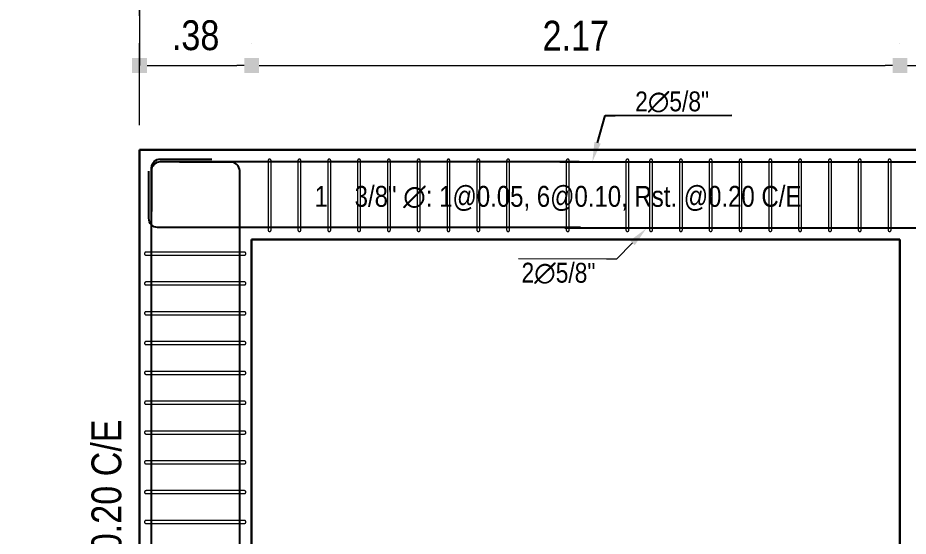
# Model space of a CAD drawing. Header units: millimetres. Extents: x -3570 to 5754, y -12788176 to 1214.
# Drawn here: x 3365.31 to 3368.296, y 1134.893 to 1136.631 of the extents above; entities that cross this region are included whole.
import ezdxf
from ezdxf import colors
from ezdxf.entities.mleader import LeaderData, LeaderLine
from ezdxf.math import Vec2, Vec3

# ---------------------------------------------------------------- set-up
doc = ezdxf.new("R2010")
doc.units = ezdxf.units.MM
doc.linetypes.add('ACAD_ISO04W100', pattern=[30, 24, -3, 0, -3])
for name, color, linetype in [('.D1 cotas', 1, 'Continuous'), ('.D1 Texto', 7, 'Continuous'), ('.N1 Acero Long', 1, 'Continuous'), ('.N1 Muros Altos', 220, 'Continuous')]:
    doc.layers.add(name, color=color, linetype=linetype)
doc.layers.add('.N1 Acero Estribo', color=254, linetype='Continuous', transparency=0.5)
for name, color, linetype, lineweight in [('2_Acero EV', 4, 'ACAD_ISO04W100', 0), ('49. EJES.', 152, 'Continuous', 5), ('TEXTOS', 2, 'Continuous', 20)]:
    doc.layers.add(name, color=color, linetype=linetype, lineweight=lineweight)
doc.styles.add('Anot 2mm', font='ARIALN.TTF', dxfattribs={"height": 0.002})
doc.styles.add('arial narrow', font='ARIALN.TTF')
doc.dimstyles.new('ROMAN50', dxfattribs={"dimtxt": 0.1, "dimasz": 0.05, "dimexe": 0.075, "dimexo": 0.05, "dimgap": 0.05, "dimtad": 2, "dimzin": 4, "dimdsep": 46, "dimtxsty": 'arial narrow', "dimblk": 'BOXFILLED', "dimcen": 0.07, "dimclrd": 142, "dimclre": 142, "dimclrt": 2, "dimaunit": 1, "dimadec": 0, "dimazin": 0, "dimtfac": 1, "dimtix": 1, "dimtmove": 0, "dimatfit": 3, "dimldrblk": 'BOXFILLED', "dimfxl": 0.2, "dimfxlon": 1, "dimtolj": 1, "dimtzin": 0, "dimlwd": 9, "dimlwe": 9, "dimarcsym": 0})

# ---------------------------------------------------------------- blocks, each defined once
blk = doc.blocks.new('*U212')
at = {"layer": '.N1 Muros Altos'}
blk.add_lwpolyline([(-37.677, -27.679), (-43.509, -27.679, 0.426082), (-43.626, -27.802), (-43.626, -28.538)], format="xyb", dxfattribs=at)
blk = doc.blocks.new('*U213')
at = {"layer": '.N1 Muros Altos'}
blk.add_lwpolyline([(-37.638, -27.679), (-43.509, -27.679, 0.426082), (-43.626, -27.802), (-43.626, -28.385)], format="xyb", dxfattribs=at)
blk = doc.blocks.new('*U211')
at = {"layer": '.N1 Muros Altos'}
blk.add_lwpolyline([(-37.89, -27.679), (-43.509, -27.679, 0.426082), (-43.626, -27.802), (-43.626, -28.346)], format="xyb", dxfattribs=at)
blk = doc.blocks.new('*U210')
at = {"layer": '.N1 Muros Altos'}
blk.add_lwpolyline([(-37.836, -27.679), (-43.509, -27.679, 0.426082), (-43.626, -27.802), (-43.626, -28.434)], format="xyb", dxfattribs=at)
blk = doc.blocks.new('*U125')
at = {"layer": '.N1 Muros Altos'}
blk.add_lwpolyline([(-27.164, -27.679), (-43.509, -27.679, 0.426082), (-43.626, -27.802), (-43.626, -28.488)], format="xyb", dxfattribs=at)
blk = doc.blocks.new('*U126')
at = {"layer": '.N1 Muros Altos'}
blk.add_lwpolyline([(-27.164, -27.679), (-43.509, -27.679, 0.426082), (-43.626, -27.802), (-43.626, -28.488)], format="xyb", dxfattribs=at)
blk = doc.blocks.new('*U121')
at = {"layer": '2_Acero EV'}
for p, q in [((235.8822, 110.8199), (235.5522, 110.8199)), ((235.5522, 110.8099), (235.8822, 110.8099))]:
    blk.add_line(p, q, dxfattribs=at)
for centre, start, end in [((235.5522, 110.8149), 90, 270), ((235.8822, 110.8149), 270, 90)]:
    blk.add_arc(centre, 0.005, start, end, dxfattribs=at)
blk = doc.blocks.new('dac')
at = {"color": 6, "lineweight": 40}
blk.add_blockref('*U121', (3122.9497, 1604.2973, -53407144.8079), dxfattribs=at)
blk = doc.blocks.new('*U952')
at = {"color": 3}
blk.add_blockref('dac', (-3358.6669, -1715.1122, 53407144.8079), dxfattribs=at)
blk = doc.blocks.new('*U953')
at = {"color": 0, "linetype": 'ByBlock', "lineweight": -2, "transparency": 16777216}
for p in [(0, 1), (0, 0.9), (0, 0.8), (0, 0.7), (0, 0.6), (0, 0.5), (0, 0.4), (0, 0.3), (0, 0.2), (0, 0.1), (0, 0)]:
    blk.add_blockref('*U952', p, dxfattribs=at)
blk = doc.blocks.new('16230700')
at = {"layer": '.N1 Acero Estribo', "elevation": -6905.0548}
for points in [[(880.3894, 511.641), (880.4716, 511.641, 0.414214), (880.4805, 511.65), (880.4805, 511.7321, 0.414214), (880.4716, 511.741), (880.3894, 511.741, 0.414214), (880.3805, 511.7321), (880.3805, 511.65, 0.414214)], [(880.3894, 511.644), (880.4716, 511.644, 0.414214), (880.4775, 511.65), (880.4775, 511.7321, 0.414214), (880.4716, 511.7381), (880.3894, 511.7381, 0.414214), (880.3834, 511.7321), (880.3834, 511.65, 0.414214)], [(880.4581, 511.7103), (880.4758, 511.7279, 1), (880.4674, 511.7363), (880.4497, 511.7187), (880.4476, 511.7208), (880.4653, 511.7384, -1), (880.4779, 511.7258), (880.4602, 511.7082)]]:
    blk.add_lwpolyline(points, format="xyb", close=True, dxfattribs=at)
blk = doc.blocks.new('SFDSGFDF')
at = {"layer": '.D1 cotas', "rotation": 90}
blk.add_blockref('16230700', (672.108, -1351.7644, 6653.3054), dxfattribs=at)
at = {"layer": '.N1 Acero Long', "color": 2, "insert": (160.3653, -471.3805, 2527.6262), "char_height": 0.1, "width": 2.40083, "attachment_point": 1, "rotation": 90, "style": 'Anot 2mm'}
blk.add_mtext('    3/8" ∅: 1@0.05, 9@0.10, Rst. @0.20 C/E', dxfattribs=at)
blk = doc.blocks.new('_BoxFilled')
at = {"color": 0, "linetype": 'ByBlock', "lineweight": -2}
blk.add_line((-0.5, 0), (-1, 0), dxfattribs=at)
at = {"color": 0, "linetype": 'ByBlock'}
blk.add_solid([(-0.5, 0.5), (0.5, 0.5), (-0.5, -0.5), (0.5, -0.5)], dxfattribs=at)
blk = doc.blocks.new('*D894')
at = {"color": 142, "lineweight": 9, "transparency": 16777216}
for p, q in [((3575.3112, 1147.702), (3575.3112, 1147.702)), ((3575.3862, 1144.4609), (3575.3862, 1147.652)), ((3575.3112, 1144.4109), (3575.3112, 1144.4109))]:
    blk.add_line(p, q, dxfattribs=at)
at = {"layer": 'Defpoints', "color": 0, "lineweight": -2, "transparency": 16777216}
for p in [(3575.3862, 1147.702), (3576.2756, 1147.702, 53410779.867), (3576.3406, 1144.4109, 57367477.8169)]:
    blk.add_point(p, dxfattribs=at)
at = {"color": 142, "lineweight": 9, "transparency": 16777216, "xscale": 0.05, "yscale": 0.05, "zscale": 0.05}
for p, rotation in [((3575.3862, 1147.702), 90), ((3575.3862, 1144.4109), 270)]:
    blk.add_blockref('_BoxFilled', p, dxfattribs=dict(at, rotation=rotation))
at = {"color": 7, "lineweight": 20, "transparency": 16777216, "insert": (3575.2852, 1146.0564), "char_height": 0.1, "attachment_point": 5, "rotation": 90, "style": 'arial narrow'}
blk.add_mtext('\\A1;3.29', dxfattribs=at)
blk = doc.blocks.new('*D895')
at = {"color": 142, "lineweight": 9, "transparency": 16777216}
for p, q in [((3575.8997, 1148.0687), (3575.8997, 1148.3437)), ((3576.2756, 1148.3437), (3576.2756, 1148.3437)), ((3575.9497, 1148.2687), (3576.2256, 1148.2687))]:
    blk.add_line(p, q, dxfattribs=at)
at = {"layer": 'Defpoints', "color": 0, "lineweight": -2, "transparency": 16777216}
for p in [(3576.2756, 1148.2687), (3575.8997, 1146.9723), (3576.2756, 1146.7193, 26280987.4625)]:
    blk.add_point(p, dxfattribs=at)
at = {"color": 142, "lineweight": 9, "transparency": 16777216, "xscale": 0.05, "yscale": 0.05, "zscale": 0.05, "rotation": 180}
blk.add_blockref('_BoxFilled', (3575.8997, 1148.2687), dxfattribs=at)
at = {"color": 142, "lineweight": 9, "transparency": 16777216, "xscale": 0.05, "yscale": 0.05, "zscale": 0.05}
blk.add_blockref('_BoxFilled', (3576.2756, 1148.2687), dxfattribs=at)
at = {"color": 7, "lineweight": 20, "transparency": 16777216, "insert": (3576.0877, 1148.3697), "char_height": 0.1, "attachment_point": 5, "style": 'arial narrow'}
blk.add_mtext('\\A1;.38', dxfattribs=at)
blk = doc.blocks.new('*D896')
at = {"color": 142, "lineweight": 9, "transparency": 16777216}
for p, q in [((3576.2756, 1148.3437), (3576.2756, 1148.3437)), ((3578.4499, 1148.3437), (3578.4499, 1148.3437)), ((3576.3256, 1148.2687), (3578.3999, 1148.2687))]:
    blk.add_line(p, q, dxfattribs=at)
at = {"layer": 'Defpoints', "color": 0, "lineweight": -2, "transparency": 16777216}
for p in [(3578.4499, 1148.2687), (3578.4499, 1146.9741, 26280987.4625), (3576.2756, 1146.7193, 26280987.4625)]:
    blk.add_point(p, dxfattribs=at)
at = {"color": 142, "lineweight": 9, "transparency": 16777216, "xscale": 0.05, "yscale": 0.05, "zscale": 0.05, "rotation": 180}
blk.add_blockref('_BoxFilled', (3576.2756, 1148.2687), dxfattribs=at)
at = {"color": 142, "lineweight": 9, "transparency": 16777216, "xscale": 0.05, "yscale": 0.05, "zscale": 0.05}
blk.add_blockref('_BoxFilled', (3578.4499, 1148.2687), dxfattribs=at)
at = {"color": 7, "lineweight": 20, "transparency": 16777216, "insert": (3577.3627, 1148.3689), "char_height": 0.1, "attachment_point": 5, "style": 'arial narrow'}
blk.add_mtext('\\A1;2.17', dxfattribs=at)
blk = doc.blocks.new('*D897')
at = {"color": 142, "lineweight": 9, "transparency": 16777216}
for p, q in [((3578.4499, 1148.3437), (3578.4499, 1148.3437)), ((3578.8499, 1148.3437), (3578.8499, 1148.3437)), ((3578.4999, 1148.2687), (3578.7999, 1148.2687))]:
    blk.add_line(p, q, dxfattribs=at)
at = {"layer": 'Defpoints', "color": 0, "lineweight": -2, "transparency": 16777216}
for p in [(3578.8499, 1148.2687), (3578.4499, 1147.4902, 26280987.4625), (3578.8499, 1147.4857, 26280987.4625)]:
    blk.add_point(p, dxfattribs=at)
at = {"color": 142, "lineweight": 9, "transparency": 16777216, "xscale": 0.05, "yscale": 0.05, "zscale": 0.05, "rotation": 180}
blk.add_blockref('_BoxFilled', (3578.4499, 1148.2687), dxfattribs=at)
at = {"color": 142, "lineweight": 9, "transparency": 16777216, "xscale": 0.05, "yscale": 0.05, "zscale": 0.05}
blk.add_blockref('_BoxFilled', (3578.8499, 1148.2687), dxfattribs=at)
at = {"color": 7, "lineweight": 20, "transparency": 16777216, "insert": (3578.6499, 1148.3697), "char_height": 0.1, "attachment_point": 5, "style": 'arial narrow'}
blk.add_mtext('\\A1;.40', dxfattribs=at)
blk = doc.blocks.new('*D898')
at = {"color": 142, "lineweight": 9, "transparency": 16777216}
for p, q in [((3575.8997, 1148.4356), (3575.8997, 1148.7106)), ((3578.8499, 1148.4356), (3578.8499, 1148.7106)), ((3575.9497, 1148.6356), (3578.7999, 1148.6356))]:
    blk.add_line(p, q, dxfattribs=at)
at = {"layer": 'Defpoints', "color": 0, "lineweight": -2, "transparency": 16777216}
for p in [(3578.8499, 1148.6356), (3575.8997, 1146.9723), (3578.8499, 1146.9723)]:
    blk.add_point(p, dxfattribs=at)
at = {"color": 142, "lineweight": 9, "transparency": 16777216, "xscale": 0.05, "yscale": 0.05, "zscale": 0.05, "rotation": 180}
blk.add_blockref('_BoxFilled', (3575.8997, 1148.6356), dxfattribs=at)
at = {"color": 142, "lineweight": 9, "transparency": 16777216, "xscale": 0.05, "yscale": 0.05, "zscale": 0.05}
blk.add_blockref('_BoxFilled', (3578.8499, 1148.6356), dxfattribs=at)
at = {"color": 7, "lineweight": 20, "transparency": 16777216, "insert": (3577.3748, 1148.7367), "char_height": 0.1, "attachment_point": 5, "style": 'arial narrow'}
blk.add_mtext('\\A1;2.95', dxfattribs=at)
blk = doc.blocks.new('eje')
at = {"layer": '49. EJES.', "ltscale": 0.01}
for p, q in [((0, 0.9326), (0, 1.1246)), ((-0.0192, 1.0038), (-0.0192, 1.076)), ((0.2392, 0.7838), (0.3114, 0.7838)), ((-0.168, 0.7646), (-0.36, 0.7646)), ((0.168, 0.7646), (0.36, 0.7646)), ((-0.2392, 0.7454), (-0.3114, 0.7454)), ((0, 0.5726), (0, 0.4446)), ((0.0192, 0.5254), (0.0192, 0.4532))]:
    blk.add_line(p, q, dxfattribs=at)
at = {"layer": '49. EJES.'}
blk.add_line((0, 0.4446), (0, -0.1054), dxfattribs=at)
at = {"layer": '49. EJES.', "ltscale": 0.01, "const_width": 0.0144}
for points in [[(-0.0192, 1.0038), (-0.0192, 1.076)], [(0.0192, 1.0038), (0.0192, 1.076)], [(-0.2392, 0.7838), (-0.3114, 0.7838)], [(0.2392, 0.7838), (0.3114, 0.7838)], [(-0.2392, 0.7454), (-0.3114, 0.7454)], [(0.2392, 0.7454), (0.3114, 0.7454)], [(-0.0192, 0.5254), (-0.0192, 0.4532)], [(0.0192, 0.5254), (0.0192, 0.4532)]]:
    blk.add_lwpolyline(points, dxfattribs=at)
at = {"layer": '49. EJES.', "ltscale": 0.01}
blk.add_circle((0, 0.7646), 0.24, dxfattribs=at)
blk = doc.blocks.new('*D901')
at = {"color": 142, "lineweight": 9, "transparency": 16777216}
for p, q in [((3575.3112, 1147.9855), (3575.3112, 1147.9855)), ((3575.3862, 1147.9355), (3575.3862, 1147.7355)), ((3575.3112, 1147.6855), (3575.3112, 1147.6855))]:
    blk.add_line(p, q, dxfattribs=at)
at = {"layer": 'Defpoints', "color": 0, "lineweight": -2, "transparency": 16777216}
for p in [(3575.8998, 1147.9855, 113288149.6666), (3575.3862, 1147.6855), (3576.2756, 1147.6855, 113288149.6666)]:
    blk.add_point(p, dxfattribs=at)
at = {"color": 142, "lineweight": 9, "transparency": 16777216, "xscale": 0.05, "yscale": 0.05, "zscale": 0.05}
for p, rotation in [((3575.3862, 1147.9855), 90), ((3575.3862, 1147.6855), 270)]:
    blk.add_blockref('_BoxFilled', p, dxfattribs=dict(at, rotation=rotation))
at = {"color": 7, "lineweight": 20, "transparency": 16777216, "insert": (3575.2852, 1147.8355), "char_height": 0.1, "attachment_point": 5, "rotation": 90, "style": 'arial narrow'}
blk.add_mtext('\\A1;.30', dxfattribs=at)
blk = doc.blocks.new('*D902')
at = {"color": 142, "lineweight": 9, "transparency": 16777216}
for p, q in [((3575.0792, 1147.9855), (3575.0792, 1147.9855)), ((3575.1542, 1144.4609), (3575.1542, 1147.9355)), ((3575.3542, 1144.4109), (3575.0792, 1144.4109))]:
    blk.add_line(p, q, dxfattribs=at)
at = {"layer": 'Defpoints', "color": 0, "lineweight": -2, "transparency": 16777216}
for p in [(3575.1542, 1147.9855), (3576.2756, 1147.9855, -152919610.7264), (3576.2756, 1144.4109)]:
    blk.add_point(p, dxfattribs=at)
at = {"color": 142, "lineweight": 9, "transparency": 16777216, "xscale": 0.05, "yscale": 0.05, "zscale": 0.05}
for p, rotation in [((3575.1542, 1147.9855), 90), ((3575.1542, 1144.4109), 270)]:
    blk.add_blockref('_BoxFilled', p, dxfattribs=dict(at, rotation=rotation))
at = {"color": 7, "lineweight": 20, "transparency": 16777216, "insert": (3575.0531, 1146.1982), "char_height": 0.1, "attachment_point": 5, "rotation": 90, "style": 'arial narrow'}
blk.add_mtext('\\A1;3.57', dxfattribs=at)
blk = doc.blocks.new('GET')
at = {"layer": '.D1 cotas', "linetype": 'ByBlock', "lineweight": -2}
blk.add_line((2809.3155, 1873.786, -42604537.8867), (2809.3495, 1873.7853, -42604537.8867), dxfattribs=at)
at = {"layer": '.D1 cotas', "linetype": 'ByBlock', "lineweight": -2, "elevation": -42604537.8867}
for points in [[(2809.2615, 1873.7323), (2809.3155, 1873.786)], [(2809.3495, 1873.7853), (2809.6446, 1873.7786)]]:
    blk.add_lwpolyline(points, dxfattribs=at)
at = {"layer": '.D1 cotas'}
blk.add_solid([(2809.2694, 1873.7244, -42604537.8867), (2809.2143, 1873.6853, -42604537.8867), (2809.2537, 1873.7402, -42604537.8867)], dxfattribs=at)
blk = doc.blocks.new('*D903')
at = {"color": 142, "lineweight": 9, "transparency": 16777216}
for p, q in [((3574.8471, 1147.9855), (3574.8471, 1147.9855)), ((3574.9221, 1147.9355), (3574.9221, 1142.4609)), ((3574.8471, 1142.4109), (3574.8471, 1142.4109))]:
    blk.add_line(p, q, dxfattribs=at)
at = {"layer": 'Defpoints', "color": 0, "lineweight": -2, "transparency": 16777216}
for p in [(3575.8998, 1147.9855, 98897044.1993), (3574.9221, 1142.4109), (3575.8998, 1142.4109, 98897044.1993)]:
    blk.add_point(p, dxfattribs=at)
at = {"color": 142, "lineweight": 9, "transparency": 16777216, "xscale": 0.05, "yscale": 0.05, "zscale": 0.05}
for p, rotation in [((3574.9221, 1147.9855), 90), ((3574.9221, 1142.4109), 270)]:
    blk.add_blockref('_BoxFilled', p, dxfattribs=dict(at, rotation=rotation))
at = {"color": 7, "lineweight": 20, "transparency": 16777216, "insert": (3574.8212, 1145.1982), "char_height": 0.1, "attachment_point": 5, "rotation": 90, "style": 'arial narrow'}
blk.add_mtext('\\A1;5.57', dxfattribs=at)
blk = doc.blocks.new('*U577')
at = {"layer": '2_Acero EV'}
for p, q in [((236.0763, 110.8199), (235.8438, 110.8199)), ((235.8438, 110.8099), (236.0763, 110.8099))]:
    blk.add_line(p, q, dxfattribs=at)
for centre, start, end in [((235.8438, 110.8149), 90, 270), ((236.0763, 110.8149), 270, 90)]:
    blk.add_arc(centre, 0.005, start, end, dxfattribs=at)
blk = doc.blocks.new('*U970')
at = {"color": 6, "lineweight": 40, "rotation": 270}
blk.add_blockref('*U577', (-110.8149, 235.96), dxfattribs=at)
blk = doc.blocks.new('*U940')
at = {"color": 0, "linetype": 'ByBlock', "lineweight": -2, "transparency": 16777216}
for p in [(0, 0), (0.1, 0), (0.2, 0), (0.3, 0), (0.4, 0), (0.5, 0), (0.6, 0), (0.7, 0), (0.8, 0)]:
    blk.add_blockref('*U970', p, dxfattribs=at)
blk = doc.blocks.new('*U941')
at = {"color": 6, "lineweight": 40, "rotation": 270}
blk.add_blockref('*U577', (-110.8149, 235.96), dxfattribs=at)
blk = doc.blocks.new('*U942')
at = {"color": 0, "linetype": 'ByBlock', "lineweight": -2, "transparency": 16777216}
for p in [(0, 0), (0.1, 0), (0.2, 0), (0.3, 0), (0.4, 0), (0.5, 0), (0.6, 0), (0.7, 0), (0.8, 0)]:
    blk.add_blockref('*U941', p, dxfattribs=at)
blk = doc.blocks.new('*U936')
at = {"color": 6, "lineweight": 40, "rotation": 270}
blk.add_blockref('*U577', (-110.8149, 235.96), dxfattribs=at)
blk = doc.blocks.new('*U937')
at = {"color": 0, "linetype": 'ByBlock', "lineweight": -2, "transparency": 16777216}
for p in [(0, 0), (0.2, 0), (0.4, 0)]:
    blk.add_blockref('*U936', p, dxfattribs=at)
blk = doc.blocks.new('c2')
at = {"color": 5, "lineweight": 30}
for p, q in [((3578.8499, 1147.9855, -107424044.4073), (3575.8998, 1147.9855, -107424044.4073)), ((3575.8998, 1147.9855, 158783715.9857), (3575.8998, 1147.5855, -107424044.4073)), ((3575.8998, 1147.9855, 45495566.3191), (3575.8998, 1142.4109, 45495566.3191)), ((3576.2756, 1147.6855, 45495566.3191), (3576.2756, 1143.1109, 45495566.3191)), ((3578.4499, 1147.6855, 158783715.9857), (3576.2756, 1147.6855, 158783715.9857)), ((3578.4499, 1147.6855, 45495566.3191), (3578.4499, 1143.1109, 45495566.3191))]:
    blk.add_line(p, q, dxfattribs=at)
at = {"layer": '.N1 Muros Altos', "xscale": 0.25, "yscale": 0.25, "zscale": 0.25}
blk.add_blockref('*U211', (3586.8461, 1154.8653, 105370517.1696), dxfattribs=at)
at = {"layer": '.N1 Muros Altos', "xscale": -0.25, "yscale": 0.25, "zscale": 0.25, "rotation": 180}
blk.add_blockref('*U210', (3586.8377, 1140.8058, 158783715.9857), dxfattribs=at)
at = {"zscale": 0.25}
for name, p, xscale, yscale, rotation in [('*U125', (3569.02, 1137.0486, 45495566.3191), -0.2500000000000009, 0.2500000000000009, 90), ('*U126', (3583.1553, 1137.0384, 45495566.3191), 0.25, 0.25, 270), ('*U212', (3567.9071, 1140.8049, 158783715.9857), 0.25, 0.25, 180)]:
    blk.add_blockref(name, p, dxfattribs=dict(at, xscale=xscale, yscale=yscale, rotation=rotation))
at = {"color": 244, "lineweight": 30, "true_color": 0x991b1e}
for name, p in [('*U940', (3576.3358, 1147.8335, 25679835.7892)), ('*U937', (3577.1358, 1147.8335, 25679835.7892)), ('*U942', (3577.6151, 1147.8335, 25679835.7892))]:
    blk.add_blockref(name, p, dxfattribs=at)
at = {"xscale": -0.25, "yscale": 0.25, "zscale": 0.25}
blk.add_blockref('*U213', (3567.8992, 1154.8652, 51965791.548), dxfattribs=at)
at = {"color": 3, "lineweight": 20, "rotation": 181.1700804629307}
blk.add_blockref('GET', (6347.9661, 3078.3816, 173490795.7368), dxfattribs=at)
at = {"color": 3}
blk.add_blockref('*U953', (3576.0864, 1146.6378, 98904528.5379), dxfattribs=at)
at = {"color": 7, "lineweight": 20, "true_color": 0xffffff}
blk.add_blockref('SFDSGFDF', (3415.3732, 1616.2006, 45495567.2683), dxfattribs=at)
at = {"layer": 'TEXTOS', "linetype": 'ACAD_ISO04W100', "xscale": -1}
blk.add_blockref('eje', (3575.8997, 1148.3741, 19214578.8567), dxfattribs=at)
at = {"layer": '.D1 cotas', "color": 7, "insert": (3577.4287, 1147.6068, 184293402.4208), "char_height": 0.06667, "attachment_point": 3, "rotation": 359.8718, "style": 'Anot 2mm'}
blk.add_mtext('2∅5/8"', dxfattribs=at)
at = {"layer": '.D1 Texto', "insert": (3576.4869, 1147.865, 158778492.925), "char_height": 0.070196, "width": 1.685444, "attachment_point": 1, "style": 'Anot 2mm'}
blk.add_mtext('1    3/8" ∅: 1@0.05, 6@0.10, Rst. @0.20 C/E', dxfattribs=at)
at = {"color": 6, "lineweight": 20}
for base, p1, p2, picture, middle in [((3578.8499, 1148.6356, 19214578.8567), (3575.8997, 1146.9723, 19214578.8567), (3578.8499, 1146.9723, 19214578.8567), '*D898', (3577.3748, 1148.7367, 19214578.8567)), ((3576.2756, 1148.2687, 19214578.8567), (3575.8997, 1146.9723, 19214578.8567), (3576.2756, 1146.7193, 45495566.3191), '*D895', (3576.0877, 1148.3697, 19214578.8567)), ((3578.4499, 1148.2687, 19214578.8567), (3576.2756, 1146.7193, 45495566.3191), (3578.4499, 1146.9741, 45495566.3191), '*D896', (3577.3627, 1148.3689, 19214578.8567)), ((3578.8499, 1148.2687, 19214578.8567), (3578.4499, 1147.4902, 45495566.3191), (3578.8499, 1147.4857, 45495566.3191), '*D897', (3578.6499, 1148.3697, 19214578.8567))]:
    dim = blk.add_linear_dim(base=base, p1=p1, p2=p2, dimstyle='ROMAN50', override={"dimclrt": 7}, dxfattribs=at)
    dim.commit()
    dim.dimension.update_dxf_attribs({"geometry": picture, "text_midpoint": middle})
for base, p1, p2, picture, middle in [((3574.9221, 1142.4109, -53401477.8802), (3575.8998, 1147.9855, 45495566.3191), (3575.8998, 1142.4109, 45495566.3191), '*D903', (3574.8212, 1145.1982, -53401477.8802)), ((3575.1542, 1147.9855, 45495566.3191), (3576.2756, 1144.4109, 45495566.3191), (3576.2756, 1147.9855, -107424044.4073), '*D902', (3575.0531, 1146.1982, 45495566.3191)), ((3575.3862, 1147.6855, 45495566.3191), (3575.8998, 1147.9855, 158783715.9857), (3576.2756, 1147.6855, 158783715.9857), '*D901', (3575.2852, 1147.8355, 45495566.3191)), ((3575.3862, 1147.702, -7915213.5479), (3576.3406, 1144.4109, 49452264.269), (3576.2756, 1147.702, 45495566.3191), '*D894', (3575.2852, 1146.0564, -7915213.5479))]:
    dim = blk.add_linear_dim(base=base, p1=p1, p2=p2, angle=90, dimstyle='ROMAN50', override={"dimclrt": 7}, dxfattribs=at)
    dim.commit()
    dim.dimension.update_dxf_attribs({"geometry": picture, "text_midpoint": middle})
at = {"layer": '.D1 cotas'}
ml = blk.add_multileader_mtext('Standard', dxfattribs=at)
ml.set_content('2∅5/8"', color=7, style='Anot 2mm')
ml.set_leader_properties()
ml.build(insert=Vec2(0, 0))
ml.multileader.update_dxf_attribs({"text_left_attachment_type": 6, "text_right_attachment_type": 6, "dogleg_length": 0.005, "arrow_head_size": 0.0667, "scale": 50})
ctx = ml.context
ctx.base_point, ctx.scale, ctx.char_height, ctx.arrow_head_size, ctx.landing_gap_size, ctx.plane_origin, ctx.plane_x_axis, ctx.plane_y_axis = Vec3(3577.4952, 1148.1015, 51965791.548), 50, 0.06667, 0.0667, 0.0667, Vec3(3577.4137, 1148.0416, 51965791.548), Vec3(0.999999, 0.001045), Vec3(-0.001045, 0.999999)
ctx.left_attachment, ctx.right_attachment = 6, 6
notes = []
notes.append((ctx, [(0, (1, 1, 0), (3577.4613, 1148.1015, 51965791.548), (0.999999, 0.001045), 0.034, [(0, [(3577.418, 1147.9455, 51965791.548)], 0, [])])]))
ctx.mtext.insert, ctx.mtext.text_direction, ctx.mtext.rotation, ctx.mtext.defined_height, ctx.mtext.flow_direction = Vec3(3577.5618, 1148.1816, 51965791.548), Vec3(0.999999, 0.001045), 0.001045, 0.08, 5
for ctx, leaders in notes:
    for number, flags, end, landing, length, lines in leaders:
        leader = LeaderData()
        leader.index, (leader.has_last_leader_line, leader.has_dogleg_vector, leader.attachment_direction) = number, flags
        leader.last_leader_point, leader.dogleg_vector, leader.dogleg_length = Vec3(end), Vec3(landing), length
        for number, points, colour, breaks in lines:
            line = LeaderLine()
            line.index, line.vertices, line.color, line.breaks = number, Vec3.list(points), colors.encode_raw_color(colour), breaks
            leader.lines.append(line)
        ctx.leaders.append(leader)

msp = doc.modelspace()

# ---------------------------------------------------------------- block references
at = {"color": 6, "lineweight": -2}
msp.add_blockref('c2', (-210.1817, -11.7974, -118109500.9567), dxfattribs=at)

doc.saveas('drawing.dxf')
